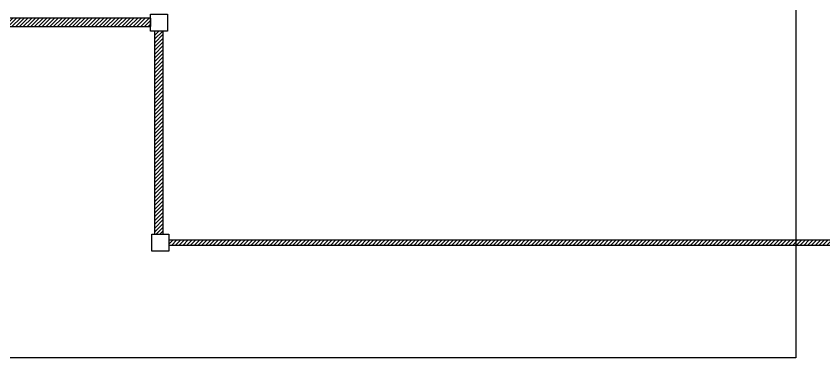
# Model space of a CAD drawing. Header units: metres. Extents: x 0 to 191, y 0 to 87.
# Drawn here: x 81.27 to 110, y 25 to 37.17 of the extents above; entities that cross this region are included whole.
import ezdxf

# ---------------------------------------------------------------- set-up
doc = ezdxf.new("R2010")
doc.units = ezdxf.units.M
doc.layers.add('CANALIZACIONES ... BANCO', color=30, linetype='Continuous', lineweight=25, true_color=0xff7f00)
doc.layers.add('vistas', color=178, linetype='Continuous', lineweight=25, true_color=0x000000)

# ---------------------------------------------------------------- blocks, each defined once
blk = doc.blocks.new('Pull')
at = {"layer": 'CANALIZACIONES ... BANCO'}
for p, q in [((-0.2, 0.2), (0.2, 0.2)), ((-0.2, -0.2), (-0.2, 0.2)), ((0.2, 0.2), (0.2, -0.2)), ((0.2, -0.2), (-0.2, -0.2))]:
    blk.add_line(p, q, dxfattribs=at)

msp = doc.modelspace()

# ---------------------------------------------------------------- hatches: boundary and pattern name
at = {"layer": 'CANALIZACIONES ... BANCO', "transparency": 33554687}
h = msp.add_hatch(dxfattribs=at)
h.set_pattern_fill('ANSI31', color=256, scale=0.03, style=0, pattern_type=0)
h.paths.add_polyline_path([(86.7, 29.2), (147.8, 29.2), (147.8, 45.8), (158.86, 45.8), (158.86, 45.6), (148, 45.6), (148, 29), (86.7, 29)], flags=0)
h = msp.add_hatch(dxfattribs=at)
h.set_pattern_fill('ANSI31', color=256, scale=0.03, style=0, pattern_type=0)
h.paths.add_polyline_path([(86.046, 37.1), (86.046, 36.8), (65.625, 36.8), (65.625, 37.1)], flags=0)
h = msp.add_hatch(dxfattribs=at)
h.set_pattern_fill('ANSI31', color=256, scale=0.03, style=0, pattern_type=0)
h.paths.add_polyline_path([(86.2, 29.4), (86.2, 36.64), (86.5, 36.64), (86.5, 29.4)], flags=0)

# ---------------------------------------------------------------- linework, layer by layer
at = {"layer": 'CANALIZACIONES ... BANCO'}
for p, q in [((86.046, 37.1), (65.625, 37.1)), ((86.046, 37.1), (86.046, 36.8)), ((65.625, 36.8), (86.046, 36.8)), ((86.2, 29.4), (86.2, 36.64)), ((86.5, 29.4), (86.5, 36.64)), ((86.7, 29.2), (147.8, 29.2)), ((148, 29), (86.7, 29))]:
    msp.add_line(p, q, dxfattribs=at)
at = {"layer": 'vistas', "color": 16, "ltscale": 0.0001, "true_color": 0x800000}
msp.add_lwpolyline([(69, 55), (109, 55), (109, 25), (69, 25), (69, 55)], dxfattribs=at)

# ---------------------------------------------------------------- block references
at = {"layer": 'CANALIZACIONES ... BANCO', "xscale": 1.5, "yscale": 1.5}
for p in [(86.346, 36.94), (86.4, 29.1)]:
    msp.add_blockref('Pull', p, dxfattribs=at)

doc.saveas('drawing.dxf')
